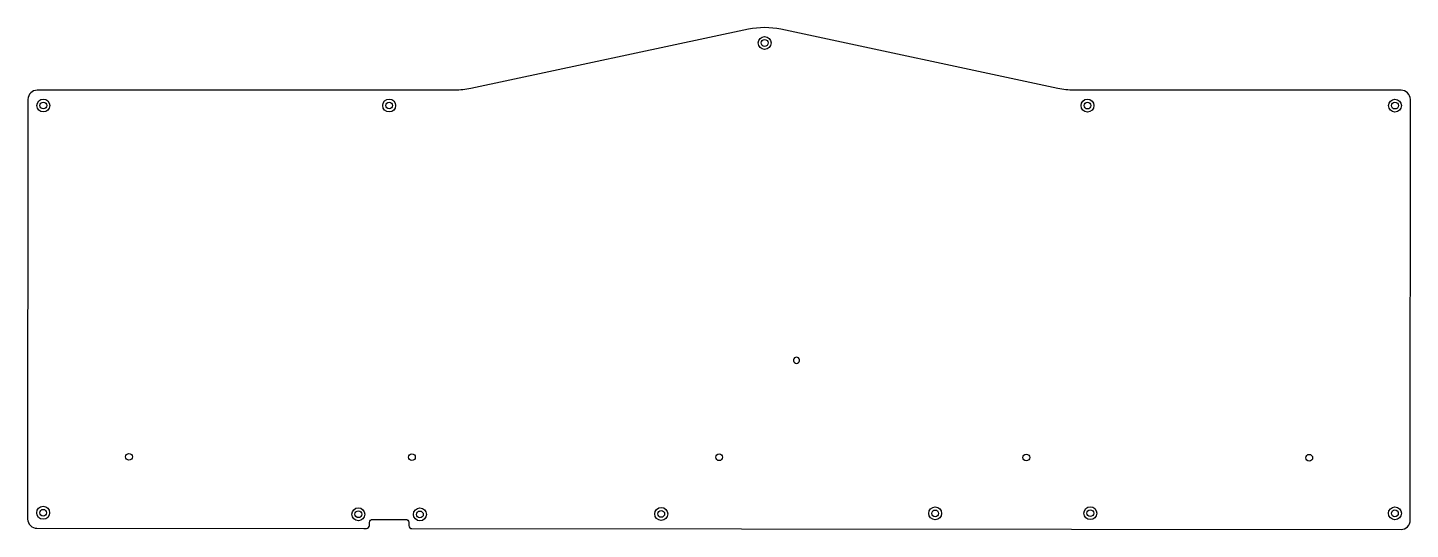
# Model space of a CAD drawing. Header units: millimetres. Extents: x 79 to 529, y 128 to 292.
import ezdxf

# ---------------------------------------------------------------- set-up
doc = ezdxf.new("R2010")
doc.units = ezdxf.units.MM
doc.layers.get('0').update_dxf_attribs({"linetype": 'CONTINUOUS'})

msp = doc.modelspace()

# ---------------------------------------------------------------- linework, layer by layer
for points in [[(189.2, 128.74, 0.414214), (190.2, 129.74), (190.2, 130.73, -0.414214), (191.2, 131.73), (202, 131.73, -0.399545), (203, 130.78), (203, 129.73, 0.413979), (204, 128.73), (525.68, 128.48, 0.414214), (528.69, 131.47), (528.69, 139.93), (528.7, 268.42, 0.414214), (525.7, 271.42), (517.7, 271.42), (419.31, 271.46, -0.052509), (414.11, 272.01), (323.92, 291.26, 0.10546), (313.49, 291.26), (223.17, 272, -0.052558), (217.96, 271.45), (82.13, 271.45, 0.41398), (79.13, 268.46), (79.02, 131.83, 0.414214), (82.02, 128.83), (188.36, 128.74)], [(330.04, 183.66, 0.861483), (328.06, 183.66), (328.06, 183.36, 0.861483), (330.04, 183.36)]]:
    msp.add_lwpolyline(points, format="xyb", close=True)
for centre, radius in [((318.7, 286.81), 2.1), ((318.7, 286.81), 1.1), ((84.13, 266.45), 2.1), ((84.13, 266.45), 1.1), ((196.6, 266.45), 2.1), ((196.6, 266.45), 1.1), ((423.7, 266.43), 2.1), ((423.7, 266.43), 1.1), ((523.7, 266.42), 2.1), ((523.7, 266.42), 1.1), ((111.98, 152.1), 1.1), ((204, 151.99), 1.1), ((303.9, 151.95), 1.1), ((403.8, 151.87), 1.1), ((495.82, 151.8), 1.1), ((84.07, 133.88), 2.1), ((84.07, 133.88), 1.1), ((186.58, 133.4), 2.1), ((206.6, 133.34), 2.1), ((285.07, 133.5), 2.1), ((374.17, 133.68), 2.1), ((424.62, 133.74), 2.1), ((523.68, 133.7), 2.1), ((186.58, 133.4), 1.1), ((206.6, 133.34), 1.1), ((285.07, 133.5), 1.1), ((374.17, 133.68), 1.1), ((424.62, 133.74), 1.1), ((523.68, 133.7), 1.1)]:
    msp.add_circle(centre, radius)

doc.saveas('drawing.dxf')
